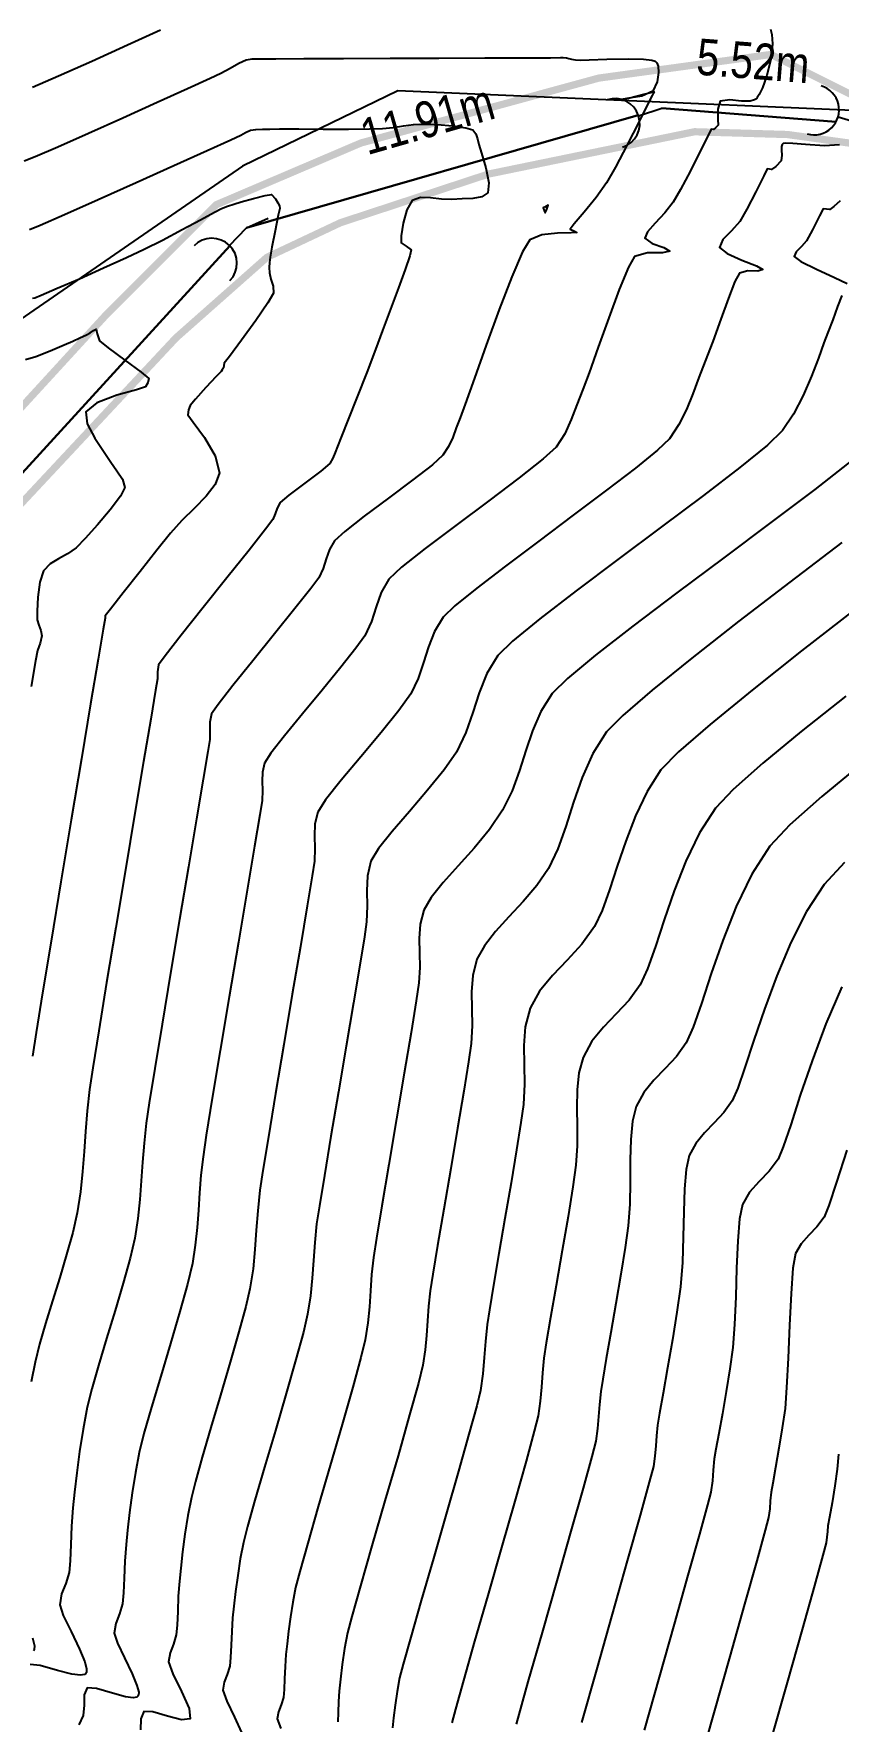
# Model space of a CAD drawing. Extents: x 360931 to 362237, y 7351473 to 7352200.
# Drawn here: x 361537.43 to 361559.59, y 7351835.4 to 7351881.89 of the extents above; entities that cross this region are included whole.
import ezdxf
from ezdxf.enums import TextEntityAlignment as Align

# ---------------------------------------------------------------- set-up
doc = ezdxf.new("R2010")
doc.units = 0
for name, color, linetype in [('A_Curvas Intermediarias', 37, 'Continuous'), ('A_Curvas Mestras', 32, 'Continuous'), ('AGUA', 3, 'Continuous'), ('PONTOS-Pontos - Água_U', 1, 'Continuous'), ('PS_IND_COMPRIMENTO', 7, 'Continuous')]:
    doc.layers.add(name, color=color, linetype=linetype)
doc.layers.add('TUBO_PE_80_NTS194_PN_12_5', color=5, linetype='Continuous', lineweight=30)
doc.styles.add('ROMANS', font='arial.ttf', dxfattribs={"height": 2})
picture_1 = doc.add_image_def('image1.tif', size_in_pixel=(23490, 20550))

# ---------------------------------------------------------------- blocks, each defined once
blk = doc.blocks.new('*U1201')
for p, q in [((-0.135, 0), (0, 0)), ((0, 0), (0.1205, -0.0487))]:
    blk.add_line(p, q)
blk.add_arc((-0.2725, -0.0002), 0.1375, 270.09062, 90.09062)
blk = doc.blocks.new('*U1202')
for p, q in [((-0.135, 0), (0, 0)), ((0, 0), (0.1205, -0.0487))]:
    blk.add_line(p, q)
blk.add_arc((-0.2725, -0.0002), 0.1375, 270.09062, 90.09062)
blk = doc.blocks.new('*U1203')
for p, q in [((-0.135, 0), (0, 0)), ((0, 0), (0.1205, -0.0487))]:
    blk.add_line(p, q)
blk.add_arc((-0.2725, -0.0002), 0.1375, 270.09062, 90.09062)

msp = doc.modelspace()

# ---------------------------------------------------------------- linework, layer by layer
at = {"color": 0, "const_width": 0.2}
for points in [[(361488.647, 7351805.561), (361498.383, 7351813.187), (361500.639, 7351814.535), (361502.785, 7351817.508), (361505.225, 7351821.113), (361507.774, 7351826.186), (361511.509, 7351833.545), (361515.58, 7351841.506), (361519.561, 7351848.599), (361525.331, 7351858.414), (361531.817, 7351865.841), (361539.401, 7351874.117), (361542.465, 7351877.179), (361546.444, 7351878.877), (361552.996, 7351880.665), (361557.739, 7351881.316), (361563.329, 7351878.523), (361567.577, 7351875.931), (361573.731, 7351879.508), (361581, 7351884.161)], [(361583.356, 7351883.478), (361578.284, 7351880.18), (361572.932, 7351876.511), (361570.658, 7351874.658), (361568.421, 7351873.646), (361566.854, 7351873.742), (361565.555, 7351874.334), (361561.922, 7351877.296), (361559.992, 7351878.862), (361558.195, 7351879.11), (361555.635, 7351879.187), (361549.954, 7351878.02), (361545.881, 7351876.681), (361543.855, 7351875.726), (361541.35, 7351873.508), (361536.723, 7351868.557)]]:
    msp.add_lwpolyline(points, dxfattribs=at)
at = {"layer": 'A_Curvas Intermediarias', "flags": 128}
for points, elevation in [([(361537.397, 7351880.419), (361538.114, 7351880.726), (361539.029, 7351881.133), (361540.011, 7351881.578), (361540.927, 7351881.997)], 77), ([(361557.724, 7351882.009), (361557.762, 7351881.867), (361557.779, 7351881.611), (361557.742, 7351881.225), (361557.629, 7351880.736), (361557.51, 7351880.4), (361557.42, 7351880.21), (361557.364, 7351880.126), (361557.338, 7351880.098), (361557.29, 7351880.066), (361557.166, 7351880.032), (361556.933, 7351880.031), (361556.609, 7351880.065), (361556.341, 7351880.034), (361556.273, 7351879.812), (361556.278, 7351879.526), (361556.286, 7351879.369), (361556.216, 7351879.299), (361556.154, 7351879.25), (361556.096, 7351879.257), (361556.009, 7351879.083), (361555.795, 7351878.656), (361555.52, 7351878.114), (361555.248, 7351877.597), (361555.046, 7351877.244), (361554.818, 7351876.955), (361554.553, 7351876.672), (361554.34, 7351876.427), (361554.268, 7351876.252), (361554.467, 7351876.109), (361554.794, 7351876), (361554.957, 7351875.899), (361554.749, 7351875.855), (361554.338, 7351875.85), (361553.985, 7351875.751), (361553.814, 7351875.453), (361553.563, 7351874.844), (361553.272, 7351874.062), (361552.981, 7351873.248), (361552.728, 7351872.543), (361552.554, 7351872.087), (361552.39, 7351871.665), (361552.238, 7351871.258), (361552.061, 7351870.868), (361551.823, 7351870.501), (361551.469, 7351870.175), (361550.808, 7351869.654), (361549.964, 7351869.017), (361549.059, 7351868.342), (361548.218, 7351867.706), (361547.561, 7351867.187), (361547.214, 7351866.864), (361547.003, 7351866.496), (361546.863, 7351866.101), (361546.732, 7351865.696), (361546.549, 7351865.299), (361546.307, 7351864.96), (361545.891, 7351864.436), (361545.375, 7351863.806), (361544.833, 7351863.149), (361544.339, 7351862.542), (361543.966, 7351862.064), (361543.79, 7351861.794), (361543.732, 7351861.547), (361543.724, 7351861.294), (361543.731, 7351861.034), (361543.72, 7351860.765), (361543.658, 7351860.367), (361543.514, 7351859.5), (361543.31, 7351858.289), (361543.07, 7351856.864), (361542.815, 7351855.35), (361542.568, 7351853.874), (361542.35, 7351852.564), (361542.185, 7351851.546), (361542.094, 7351850.947), (361542.038, 7351850.439), (361542, 7351849.95), (361541.969, 7351849.472), (361541.932, 7351848.994), (361541.88, 7351848.508), (361541.801, 7351848.006), (361541.668, 7351847.441), (361541.458, 7351846.681), (361541.202, 7351845.807), (361540.931, 7351844.902), (361540.675, 7351844.045), (361540.467, 7351843.319), (361540.337, 7351842.804), (361540.233, 7351842.253), (361540.145, 7351841.691), (361540.073, 7351841.15), (361540.016, 7351840.663), (361539.974, 7351840.263), (361539.942, 7351839.806), (361539.924, 7351839.342), (361539.907, 7351838.931), (361539.88, 7351838.633), (361539.794, 7351838.355), (361539.691, 7351838.093), (361539.647, 7351837.821), (361539.735, 7351837.55), (361539.929, 7351837.143), (361540.144, 7351836.699), (361540.275, 7351836.381), (361540.321, 7351836.198), (361540.317, 7351836.113), (361540.302, 7351836.085), (361540.272, 7351836.061), (361540.174, 7351836.042), (361539.958, 7351836.069), (361539.598, 7351836.167), (361539.161, 7351836.297), (361538.899, 7351836.312), (361538.819, 7351836.124), (361538.815, 7351835.843), (361538.788, 7351835.557), (361538.668, 7351835.293)], 77), ([(361537.162, 7351878.386), (361537.467, 7351878.504), (361538.094, 7351878.774), (361538.936, 7351879.147), (361539.884, 7351879.572), (361540.83, 7351880), (361541.668, 7351880.38), (361542.287, 7351880.664), (361542.581, 7351880.8), (361542.839, 7351880.94), (361543.085, 7351881.08), (361543.283, 7351881.168), (361543.444, 7351881.194), (361543.605, 7351881.196), (361543.773, 7351881.195), (361544.098, 7351881.197), (361544.873, 7351881.201), (361545.967, 7351881.206), (361547.249, 7351881.211), (361548.591, 7351881.216), (361549.861, 7351881.221), (361550.93, 7351881.224), (361551.667, 7351881.227), (361551.944, 7351881.228), (361552.018, 7351881.236), (361552.107, 7351881.226), (361552.172, 7351881.205), (361552.247, 7351881.183), (361552.355, 7351881.171), (361552.498, 7351881.16), (361552.728, 7351881.168), (361553.221, 7351881.185), (361553.806, 7351881.194), (361554.227, 7351881.183), (361554.457, 7351881.158), (361554.549, 7351881.132), (361554.573, 7351881.116), (361554.596, 7351881.082), (361554.629, 7351880.992), (361554.643, 7351880.818), (361554.607, 7351880.562), (361554.487, 7351880.304), (361554.179, 7351880.168), (361553.771, 7351880.1), (361553.57, 7351880.067), (361553.819, 7351880.114), (361554.276, 7351880.228), (361554.523, 7351880.288), (361554.499, 7351880.238), (361554.465, 7351880.183), (361554.361, 7351879.973), (361554.109, 7351879.468), (361553.783, 7351878.826), (361553.458, 7351878.209), (361553.209, 7351877.775), (361552.922, 7351877.378), (361552.592, 7351876.971), (361552.322, 7351876.648), (361552.212, 7351876.505), (361552.308, 7351876.455), (361552.396, 7351876.41), (361552.236, 7351876.405), (361551.862, 7351876.397), (361551.43, 7351876.346), (361551.094, 7351876.212), (361550.896, 7351875.879), (361550.603, 7351875.192), (361550.257, 7351874.29), (361549.899, 7351873.31), (361549.571, 7351872.394), (361549.317, 7351871.678), (361549.178, 7351871.303), (361549.072, 7351871.029), (361548.973, 7351870.765), (361548.858, 7351870.513), (361548.704, 7351870.275), (361548.414, 7351870.014), (361547.872, 7351869.594), (361547.205, 7351869.093), (361546.538, 7351868.593), (361545.999, 7351868.174), (361545.715, 7351867.916), (361545.578, 7351867.677), (361545.487, 7351867.421), (361545.402, 7351867.158), (361545.284, 7351866.901), (361545.062, 7351866.6), (361544.626, 7351866.05), (361544.064, 7351865.354), (361543.465, 7351864.613), (361542.916, 7351863.93), (361542.508, 7351863.407), (361542.327, 7351863.146), (361542.283, 7351862.919), (361542.286, 7351862.684), (361542.279, 7351862.44), (361542.227, 7351862.114), (361542.1, 7351861.353), (361541.917, 7351860.259), (361541.694, 7351858.935), (361541.449, 7351857.482), (361541.201, 7351856.003), (361540.967, 7351854.601), (361540.766, 7351853.376), (361540.614, 7351852.433), (361540.529, 7351851.871), (361540.469, 7351851.325), (361540.428, 7351850.799), (361540.394, 7351850.283), (361540.355, 7351849.769), (361540.299, 7351849.246), (361540.213, 7351848.705), (361540.085, 7351848.15), (361539.898, 7351847.468), (361539.674, 7351846.713), (361539.438, 7351845.94), (361539.215, 7351845.201), (361539.028, 7351844.552), (361538.902, 7351844.046), (361538.788, 7351843.445), (361538.692, 7351842.831), (361538.614, 7351842.241), (361538.552, 7351841.709), (361538.506, 7351841.273), (361538.471, 7351840.774), (361538.451, 7351840.267), (361538.433, 7351839.818), (361538.403, 7351839.493), (361538.31, 7351839.19), (361538.197, 7351838.904), (361538.149, 7351838.607), (361538.245, 7351838.311), (361538.457, 7351837.867), (361538.692, 7351837.382), (361538.835, 7351837.035), (361538.885, 7351836.835), (361538.881, 7351836.743), (361538.864, 7351836.712), (361538.831, 7351836.686), (361538.723, 7351836.664), (361538.483, 7351836.691), (361538.086, 7351836.795), (361537.607, 7351836.935), (361537.333, 7351836.96)], 76), ([(361559.625, 7351878.822), (361559.215, 7351878.803), (361558.691, 7351878.832), (361558.339, 7351878.862), (361558.153, 7351878.872), (361558.081, 7351878.865), (361558.064, 7351878.856), (361558.048, 7351878.836), (361558.03, 7351878.784), (361558.027, 7351878.684), (361558.039, 7351878.538), (361558.026, 7351878.388), (361557.876, 7351878.228), (361557.757, 7351878.145), (361557.697, 7351878.154), (361557.639, 7351878.161), (361557.541, 7351877.97), (361557.322, 7351877.536), (361557.074, 7351877.052), (361556.884, 7351876.713), (361556.652, 7351876.453), (361556.411, 7351876.214), (361556.324, 7351876), (361556.531, 7351875.832), (361556.943, 7351875.652), (361557.343, 7351875.493), (361557.517, 7351875.388), (361557.379, 7351875.35), (361557.108, 7351875.351), (361556.875, 7351875.29), (361556.749, 7351875.064), (361556.57, 7351874.606), (361556.36, 7351874.019), (361556.14, 7351873.406), (361555.931, 7351872.87), (361555.751, 7351872.413), (361555.586, 7351871.967), (361555.414, 7351871.536), (361555.207, 7351871.122), (361554.942, 7351870.727), (361554.611, 7351870.411), (361554.008, 7351869.921), (361553.209, 7351869.308), (361552.295, 7351868.621), (361551.342, 7351867.91), (361550.429, 7351867.223), (361549.634, 7351866.612), (361549.036, 7351866.125), (361548.713, 7351865.812), (361548.475, 7351865.418), (361548.308, 7351864.997), (361548.171, 7351864.562), (361548.02, 7351864.124), (361547.815, 7351863.697), (361547.493, 7351863.244), (361547.004, 7351862.64), (361546.441, 7351861.97), (361545.899, 7351861.323), (361545.471, 7351860.785), (361545.253, 7351860.443), (361545.176, 7351860.118), (361545.166, 7351859.785), (361545.175, 7351859.443), (361545.161, 7351859.09), (361545.099, 7351858.685), (361544.964, 7351857.864), (361544.775, 7351856.741), (361544.554, 7351855.429), (361544.32, 7351854.042), (361544.093, 7351852.694), (361543.894, 7351851.499), (361543.743, 7351850.571), (361543.659, 7351850.023), (361543.6, 7351849.462), (361543.561, 7351848.925), (361543.524, 7351848.396), (361543.473, 7351847.861), (361543.388, 7351847.306), (361543.274, 7351846.82), (361543.084, 7351846.122), (361542.843, 7351845.285), (361542.577, 7351844.381), (361542.311, 7351843.485), (361542.071, 7351842.667), (361541.883, 7351842.002), (361541.772, 7351841.562), (361541.677, 7351841.061), (361541.597, 7351840.551), (361541.531, 7351840.059), (361541.48, 7351839.617), (361541.442, 7351839.253), (361541.413, 7351838.838), (361541.396, 7351838.417), (361541.381, 7351838.043), (361541.356, 7351837.772), (361541.279, 7351837.52), (361541.185, 7351837.281), (361541.145, 7351837.035), (361541.263, 7351836.704), (361541.501, 7351836.216), (361541.71, 7351835.743), (361541.74, 7351835.458), (361541.503, 7351835.432), (361541.111, 7351835.54), (361540.715, 7351835.658), (361540.466, 7351835.664), (361540.378, 7351835.46), (361540.375, 7351835.156)], 78), ([(361537.398, 7351874.603), (361537.461, 7351874.607), (361537.637, 7351874.681), (361538.079, 7351874.873), (361538.687, 7351875.139), (361539.356, 7351875.436), (361539.986, 7351875.72), (361540.475, 7351875.949), (361540.979, 7351876.204), (361541.52, 7351876.49), (361542.021, 7351876.761), (361542.407, 7351876.97), (361542.599, 7351877.071), (361542.767, 7351877.138), (361542.939, 7351877.195), (361543.144, 7351877.256), (361543.481, 7351877.351), (361543.808, 7351877.434), (361543.982, 7351877.459), (361544.092, 7351877.338), (361544.154, 7351877.23), (361544.197, 7351877.146), (361544.206, 7351877.076), (361544.167, 7351876.885), (361544.082, 7351876.459), (361543.993, 7351876.006), (361543.944, 7351875.733), (361543.928, 7351875.587), (361543.919, 7351875.447), (361543.923, 7351875.302), (361543.966, 7351875.13), (361544.026, 7351874.935), (361544.036, 7351874.742), (361543.881, 7351874.473), (361543.545, 7351873.987), (361543.15, 7351873.443), (361542.82, 7351872.997), (361542.68, 7351872.807), (361542.667, 7351872.743), (361542.654, 7351872.681), (361542.625, 7351872.631), (361542.592, 7351872.584), (361542.46, 7351872.442), (361542.175, 7351872.137), (361541.885, 7351871.821), (361541.738, 7351871.649), (361541.69, 7351871.522), (361541.675, 7351871.39), (361541.822, 7351871.186), (361542.132, 7351870.766), (361542.431, 7351870.259), (361542.545, 7351869.793), (361542.431, 7351869.472), (361542.185, 7351869.147), (361541.861, 7351868.817), (361541.513, 7351868.477), (361541.195, 7351868.127), (361540.826, 7351867.661), (361540.359, 7351867.069), (361539.897, 7351866.481), (361539.543, 7351866.03), (361539.402, 7351865.849), (361539.398, 7351865.79), (361539.346, 7351865.486), (361539.206, 7351864.656), (361538.998, 7351863.423), (361538.743, 7351861.908), (361538.462, 7351860.233), (361538.176, 7351858.52), (361537.906, 7351856.89), (361537.672, 7351855.466), (361537.496, 7351854.368), (361537.399, 7351853.72)], 74), ([(361551.512, 7351877.105), (361551.506, 7351877.104), (361551.484, 7351877.097), (361551.469, 7351877.092), (361551.49, 7351877.021), (361551.521, 7351876.95), (361551.567, 7351877.053), (361551.601, 7351877.16), (361551.555, 7351877.134), (361551.512, 7351877.105)], 76), ([(361559.652, 7351877.286), (361559.47, 7351877.126), (361559.359, 7351877.041), (361559.268, 7351877.054), (361559.181, 7351877.064), (361559.075, 7351876.866), (361558.882, 7351876.481), (361558.721, 7351876.182), (361558.58, 7351876.024), (361558.433, 7351875.878), (361558.38, 7351875.748), (361558.568, 7351875.614), (361558.991, 7351875.401), (361559.491, 7351875.167), (361559.838, 7351875.005)], 79), ([(361559.689, 7351874.679), (361559.575, 7351874.375), (361559.443, 7351874.003), (361559.307, 7351873.654), (361559.198, 7351873.367), (361559.048, 7351872.95), (361558.857, 7351872.452), (361558.628, 7351871.921), (361558.362, 7351871.405), (361558.061, 7351870.954), (361557.645, 7351870.555), (361556.884, 7351869.938), (361555.878, 7351869.165), (361554.726, 7351868.3), (361553.525, 7351867.403), (361552.375, 7351866.538), (361551.373, 7351865.768), (361550.62, 7351865.154), (361550.212, 7351864.76), (361549.912, 7351864.263), (361549.702, 7351863.733), (361549.529, 7351863.184), (361549.339, 7351862.633), (361549.08, 7351862.095), (361548.739, 7351861.605), (361548.282, 7351861.045), (361547.78, 7351860.464), (361547.304, 7351859.912), (361546.926, 7351859.438), (361546.715, 7351859.091), (361546.621, 7351858.688), (361546.608, 7351858.276), (361546.62, 7351857.852), (361546.602, 7351857.416), (361546.54, 7351857.003), (361546.413, 7351856.229), (361546.24, 7351855.192), (361546.037, 7351853.994), (361545.824, 7351852.734), (361545.618, 7351851.515), (361545.437, 7351850.435), (361545.3, 7351849.596), (361545.224, 7351849.098), (361545.17, 7351848.584), (361545.134, 7351848.091), (361545.101, 7351847.606), (361545.053, 7351847.116), (361544.976, 7351846.607), (361544.859, 7351846.117), (361544.651, 7351845.359), (361544.384, 7351844.427), (361544.087, 7351843.409), (361543.79, 7351842.399), (361543.524, 7351841.486), (361543.32, 7351840.763), (361543.206, 7351840.319), (361543.121, 7351839.87), (361543.049, 7351839.41), (361542.99, 7351838.968), (361542.944, 7351838.57), (361542.91, 7351838.243), (361542.884, 7351837.871), (361542.869, 7351837.491), (361542.855, 7351837.155), (361542.833, 7351836.912), (361542.763, 7351836.685), (361542.679, 7351836.47), (361542.643, 7351836.248), (361542.749, 7351835.951), (361542.963, 7351835.512), (361543.151, 7351835.087)], 79), ([(361537.201, 7351872.908), (361537.488, 7351872.994), (361537.886, 7351873.15), (361538.268, 7351873.313), (361538.51, 7351873.418), (361538.702, 7351873.506), (361538.886, 7351873.594), (361538.987, 7351873.645), (361539.073, 7351873.707), (361539.15, 7351873.748), (361539.181, 7351873.619), (361539.242, 7351873.427), (361539.479, 7351873.233), (361539.938, 7351872.892), (361540.389, 7351872.559), (361540.598, 7351872.389), (361540.577, 7351872.27), (361540.513, 7351872.157), (361540.257, 7351872.081), (361539.722, 7351871.931), (361539.171, 7351871.722), (361538.863, 7351871.473), (361538.898, 7351871.143), (361539.111, 7351870.742), (361539.374, 7351870.359), (361539.557, 7351870.086), (361539.719, 7351869.844), (361539.879, 7351869.614), (361539.939, 7351869.383), (361539.818, 7351869.146), (361539.539, 7351868.775), (361539.185, 7351868.356), (361538.843, 7351867.978), (361538.597, 7351867.727), (361538.364, 7351867.559), (361538.113, 7351867.425), (361537.88, 7351867.283), (361537.702, 7351867.092), (361537.595, 7351866.774), (361537.542, 7351866.362), (361537.524, 7351865.978), (361537.528, 7351865.743), (361537.566, 7351865.59), (361537.624, 7351865.445), (361537.653, 7351865.302), (361537.605, 7351865.099), (361537.531, 7351864.894), (361537.48, 7351864.608), (361537.359, 7351863.902)], 73), ([(361559.695, 7351867.874), (361558.262, 7351866.782), (361556.857, 7351865.699), (361555.564, 7351864.686), (361554.468, 7351863.801), (361553.656, 7351863.105), (361553.211, 7351862.656), (361552.835, 7351862.056), (361552.543, 7351861.397), (361552.305, 7351860.716), (361552.09, 7351860.048), (361551.869, 7351859.428), (361551.611, 7351858.892), (361551.287, 7351858.422), (361550.91, 7351857.977), (361550.518, 7351857.554), (361550.151, 7351857.151), (361549.846, 7351856.763), (361549.641, 7351856.388), (361549.525, 7351855.942), (361549.49, 7351855.489), (361549.498, 7351855.025), (361549.509, 7351854.552), (361549.483, 7351854.066), (361549.411, 7351853.567), (361549.28, 7351852.756), (361549.109, 7351851.739), (361548.919, 7351850.621), (361548.728, 7351849.507), (361548.558, 7351848.504), (361548.427, 7351847.716), (361548.355, 7351847.25), (361548.309, 7351846.829), (361548.28, 7351846.424), (361548.253, 7351846.027), (361548.214, 7351845.625), (361548.151, 7351845.208), (361548.028, 7351844.709), (361547.786, 7351843.834), (361547.466, 7351842.71), (361547.107, 7351841.465), (361546.749, 7351840.228), (361546.431, 7351839.125), (361546.194, 7351838.284), (361546.076, 7351837.835), (361545.995, 7351837.397), (361545.93, 7351836.955), (361545.88, 7351836.551), (361545.846, 7351836.224), (361545.826, 7351835.935), (361545.814, 7351835.64), (361545.804, 7351835.38)], 81), ([(361560.048, 7351866.023), (361558.579, 7351864.882), (361557.221, 7351863.806), (361556.064, 7351862.859), (361555.197, 7351862.103), (361554.71, 7351861.604), (361554.327, 7351861.007), (361554.008, 7351860.34), (361553.739, 7351859.641), (361553.506, 7351858.949), (361553.294, 7351858.301), (361553.089, 7351857.735), (361552.877, 7351857.29), (361552.526, 7351856.802), (361552.124, 7351856.363), (361551.719, 7351855.943), (361551.363, 7351855.51), (361551.104, 7351855.037), (361550.971, 7351854.529), (361550.932, 7351854.012), (361550.941, 7351853.484), (361550.953, 7351852.944), (361550.924, 7351852.391), (361550.853, 7351851.888), (361550.733, 7351851.139), (361550.581, 7351850.23), (361550.413, 7351849.249), (361550.246, 7351848.28), (361550.097, 7351847.413), (361549.983, 7351846.732), (361549.92, 7351846.325), (361549.872, 7351845.86), (361549.842, 7351845.414), (361549.805, 7351844.97), (361549.738, 7351844.508), (361549.633, 7351844.086), (361549.42, 7351843.309), (361549.13, 7351842.281), (361548.793, 7351841.105), (361548.442, 7351839.883), (361548.107, 7351838.718), (361547.819, 7351837.713), (361547.61, 7351836.97), (361547.511, 7351836.593), (361547.441, 7351836.218), (361547.386, 7351835.84), (361547.343, 7351835.494), (361547.314, 7351835.214)], 82), ([(361559.804, 7351863.641), (361558.574, 7351862.666), (361557.513, 7351861.79), (361556.698, 7351861.068), (361556.209, 7351860.552), (361555.771, 7351859.868), (361555.396, 7351859.091), (361555.076, 7351858.274), (361554.8, 7351857.471), (361554.559, 7351856.737), (361554.343, 7351856.124), (361554.142, 7351855.688), (361553.833, 7351855.26), (361553.48, 7351854.882), (361553.124, 7351854.516), (361552.806, 7351854.129), (361552.566, 7351853.685), (361552.452, 7351853.258), (361552.403, 7351852.79), (361552.395, 7351852.291), (361552.402, 7351851.773), (361552.4, 7351851.244), (361552.365, 7351850.716), (361552.281, 7351850.121), (361552.15, 7351849.302), (361551.99, 7351848.361), (361551.824, 7351847.399), (361551.67, 7351846.518), (361551.55, 7351845.818), (361551.485, 7351845.401), (361551.443, 7351844.993), (361551.417, 7351844.602), (361551.384, 7351844.213), (361551.326, 7351843.809), (361551.219, 7351843.386), (361550.993, 7351842.563), (361550.681, 7351841.458), (361550.318, 7351840.185), (361549.938, 7351838.86), (361549.577, 7351837.598), (361549.268, 7351836.515), (361549.046, 7351835.728), (361548.945, 7351835.35)], 83), ([(361560.242, 7351861.778), (361559.139, 7351860.873), (361558.265, 7351860.094), (361557.708, 7351859.5), (361557.215, 7351858.729), (361556.785, 7351857.841), (361556.413, 7351856.906), (361556.094, 7351855.994), (361555.824, 7351855.173), (361555.597, 7351854.514), (361555.408, 7351854.086), (361555.137, 7351853.712), (361554.828, 7351853.381), (361554.517, 7351853.061), (361554.238, 7351852.722), (361554.029, 7351852.334), (361553.927, 7351851.925), (361553.88, 7351851.425), (361553.866, 7351850.859), (361553.863, 7351850.255), (361553.85, 7351849.64), (361553.805, 7351849.041), (361553.724, 7351848.447), (361553.608, 7351847.712), (361553.471, 7351846.909), (361553.331, 7351846.11), (361553.204, 7351845.39), (361553.105, 7351844.821), (361553.05, 7351844.477), (361553.014, 7351844.126), (361552.991, 7351843.791), (361552.963, 7351843.457), (361552.913, 7351843.109), (361552.805, 7351842.686), (361552.565, 7351841.818), (361552.231, 7351840.635), (361551.842, 7351839.264), (361551.434, 7351837.836), (361551.047, 7351836.478), (361550.717, 7351835.318)], 84), ([(361559.691, 7351855.63), (361559.257, 7351854.612), (361558.876, 7351853.594), (361558.55, 7351852.645), (361558.284, 7351851.831), (361558.079, 7351851.221), (361557.939, 7351850.882), (361557.692, 7351850.554), (361557.412, 7351850.264), (361557.15, 7351849.971), (361556.954, 7351849.631), (361556.876, 7351849.24), (361556.827, 7351848.628), (361556.796, 7351847.882), (361556.77, 7351847.087), (361556.737, 7351846.328), (361556.687, 7351845.691), (361556.608, 7351845.107), (361556.508, 7351844.483), (361556.402, 7351843.871), (361556.302, 7351843.323), (361556.223, 7351842.892), (361556.18, 7351842.628), (361556.15, 7351842.317), (361556.129, 7351842.019), (361556.088, 7351841.711), (361555.995, 7351841.354), (361555.773, 7351840.553), (361555.454, 7351839.42), (361555.072, 7351838.067), (361554.659, 7351836.606), (361554.246, 7351835.149)], 86), ([(361559.832, 7351851.131), (361559.545, 7351850.251), (361559.333, 7351849.608), (361559.205, 7351849.28), (361559.007, 7351849.017), (361558.783, 7351848.786), (361558.574, 7351848.551), (361558.417, 7351848.279), (361558.348, 7351847.881), (361558.294, 7351847.178), (361558.25, 7351846.306), (361558.211, 7351845.399), (361558.172, 7351844.591), (361558.128, 7351844.016), (361558.054, 7351843.482), (361557.961, 7351842.916), (361557.866, 7351842.386), (361557.788, 7351841.959), (361557.745, 7351841.704), (361557.723, 7351841.469), (361557.707, 7351841.244), (361557.676, 7351841.011), (361557.581, 7351840.656), (361557.348, 7351839.817), (361557.011, 7351838.618), (361556.606, 7351837.179), (361556.167, 7351835.624), (361555.729, 7351834.074)], 87), ([(361559.6, 7351842.755), (361559.568, 7351842.341), (361559.504, 7351841.885), (361559.423, 7351841.413), (361559.35, 7351841.015), (361559.31, 7351840.779), (361559.295, 7351840.621), (361559.284, 7351840.469), (361559.263, 7351840.312), (361559.171, 7351839.971), (361558.937, 7351839.132), (361558.597, 7351837.92), (361558.186, 7351836.46), (361557.741, 7351834.88)], 88)]:
    msp.add_lwpolyline(points, dxfattribs=dict(at, elevation=elevation))
at = {"layer": 'A_Curvas Mestras', "flags": 128}
for points, elevation in [([(361537.312, 7351876.496), (361537.605, 7351876.617), (361538.278, 7351876.911), (361539.202, 7351877.322), (361540.25, 7351877.791), (361541.294, 7351878.26), (361542.208, 7351878.671), (361542.863, 7351878.967), (361543.133, 7351879.089), (361543.268, 7351879.168), (361543.406, 7351879.233), (361543.545, 7351879.251), (361543.737, 7351879.258), (361543.937, 7351879.262), (361544.204, 7351879.263), (361544.735, 7351879.263), (361545.408, 7351879.262), (361546.098, 7351879.262), (361546.684, 7351879.266), (361547.042, 7351879.275), (361547.335, 7351879.304), (361547.614, 7351879.346), (361547.892, 7351879.383), (361548.184, 7351879.398), (361548.551, 7351879.384), (361548.97, 7351879.348), (361549.333, 7351879.298), (361549.531, 7351879.239), (361549.61, 7351879.131), (361549.654, 7351878.988), (361549.692, 7351878.835), (361549.769, 7351878.593), (361549.886, 7351878.19), (361549.968, 7351877.775), (361549.94, 7351877.5), (361549.775, 7351877.39), (361549.525, 7351877.348), (361549.235, 7351877.337), (361548.951, 7351877.324), (361548.666, 7351877.33), (361548.364, 7351877.366), (361548.083, 7351877.372), (361547.86, 7351877.291), (361547.705, 7351877.04), (361547.604, 7351876.67), (361547.555, 7351876.319), (361547.555, 7351876.126), (361547.693, 7351876.031), (361547.826, 7351875.938), (361547.788, 7351875.769), (361547.663, 7351875.396), (361547.478, 7351874.885), (361547.262, 7351874.302), (361547.04, 7351873.713), (361546.842, 7351873.184), (361546.604, 7351872.558), (361546.343, 7351871.884), (361546.096, 7351871.256), (361545.903, 7351870.77), (361545.802, 7351870.519), (361545.738, 7351870.353), (361545.674, 7351870.195), (361545.584, 7351870.048), (361545.339, 7351869.84), (361544.898, 7351869.507), (361544.458, 7351869.175), (361544.215, 7351868.968), (361544.137, 7351868.82), (361544.086, 7351868.661), (361544.018, 7351868.503), (361543.817, 7351868.24), (361543.361, 7351867.663), (361542.754, 7351866.901), (361542.097, 7351866.077), (361541.494, 7351865.318), (361541.049, 7351864.75), (361540.865, 7351864.497), (361540.84, 7351864.311), (361540.839, 7351864.115), (361540.787, 7351863.798), (361540.653, 7351863.001), (361540.457, 7351861.837), (361540.218, 7351860.418), (361539.955, 7351858.854), (361539.688, 7351857.259), (361539.436, 7351855.744), (361539.219, 7351854.42), (361539.055, 7351853.4), (361538.964, 7351852.796), (361538.9, 7351852.21), (361538.856, 7351851.647), (361538.819, 7351851.095), (361538.778, 7351850.544), (361538.717, 7351849.984), (361538.626, 7351849.405), (361538.503, 7351848.859), (361538.337, 7351848.255), (361538.146, 7351847.619), (361537.946, 7351846.978), (361537.755, 7351846.358), (361537.59, 7351845.786), (361537.467, 7351845.289), (361537.363, 7351844.748)], 75), ([(361559.982, 7351870.135), (361558.947, 7351869.333), (361557.738, 7351868.42), (361556.442, 7351867.451), (361555.147, 7351866.481), (361553.939, 7351865.566), (361552.905, 7351864.762), (361552.134, 7351864.124), (361551.711, 7351863.708), (361551.4, 7351863.212), (361551.172, 7351862.685), (361550.99, 7351862.139), (361550.816, 7351861.585), (361550.614, 7351861.033), (361550.346, 7351860.494), (361549.985, 7351859.966), (361549.56, 7351859.45), (361549.119, 7351858.958), (361548.709, 7351858.501), (361548.38, 7351858.091), (361548.178, 7351857.74), (361548.078, 7351857.356), (361548.048, 7351856.965), (361548.055, 7351856.567), (361548.065, 7351856.159), (361548.042, 7351855.741), (361547.969, 7351855.246), (361547.827, 7351854.373), (361547.638, 7351853.248), (361547.425, 7351851.993), (361547.211, 7351850.734), (361547.019, 7351849.595), (361546.87, 7351848.7), (361546.789, 7351848.174), (361546.739, 7351847.706), (361546.707, 7351847.258), (361546.677, 7351846.816), (361546.634, 7351846.37), (361546.563, 7351845.907), (361546.443, 7351845.413), (361546.219, 7351844.597), (361545.925, 7351843.568), (361545.597, 7351842.437), (361545.27, 7351841.313), (361544.978, 7351840.305), (361544.757, 7351839.524), (361544.641, 7351839.077), (361544.565, 7351838.678), (361544.502, 7351838.27), (361544.449, 7351837.877), (361544.408, 7351837.524), (361544.378, 7351837.234), (361544.355, 7351836.903), (361544.342, 7351836.566), (361544.33, 7351836.267), (361544.309, 7351836.051), (361544.248, 7351835.85), (361544.173, 7351835.659), (361544.141, 7351835.462), (361544.235, 7351835.198)], 80), ([(361559.763, 7351859.057), (361559.207, 7351858.448), (361558.724, 7351857.707), (361558.289, 7351856.85), (361557.901, 7351855.935), (361557.561, 7351855.018), (361557.269, 7351854.158), (361557.024, 7351853.411), (361556.825, 7351852.834), (361556.674, 7351852.484), (361556.441, 7351852.163), (361556.177, 7351851.879), (361555.91, 7351851.606), (361555.671, 7351851.315), (361555.492, 7351850.982), (361555.403, 7351850.593), (361555.358, 7351850.06), (361555.337, 7351849.426), (361555.324, 7351848.737), (361555.3, 7351848.035), (361555.246, 7351847.366), (361555.151, 7351846.668), (361555.028, 7351845.9), (361554.895, 7351845.132), (361554.769, 7351844.437), (361554.67, 7351843.886), (361554.615, 7351843.552), (361554.585, 7351843.26), (361554.566, 7351842.979), (361554.543, 7351842.7), (361554.501, 7351842.41), (361554.39, 7351841.985), (361554.137, 7351841.072), (361553.782, 7351839.811), (361553.366, 7351838.344), (361552.931, 7351836.812), (361552.517, 7351835.357)], 85), ([(361537.395, 7351837.69), (361537.449, 7351837.473), (361537.444, 7351837.373), (361537.427, 7351837.34)], 75)]:
    msp.add_lwpolyline(points, dxfattribs=dict(at, elevation=elevation))
at = {"layer": 'AGUA', "color": 3}
msp.add_lwpolyline([(361565.724, 7351879.521), (361547.464, 7351880.311), (361543.184, 7351878.241), (361535.344, 7351872.841), (361530.954, 7351867.441), (361525.494, 7351859.631), (361519.194, 7351851.481), (361514.774, 7351842.681), (361507.724, 7351830.361), (361502.204, 7351821.811), (361497.654, 7351815.751), (361493.074, 7351811.261), (361489.054, 7351808.251), (361480.704, 7351804.981), (361473.024, 7351803.831), (361464.474, 7351802.471), (361454.674, 7351800.131), (361447.954, 7351797.201), (361442.804, 7351794.591), (361430.904, 7351793.861), (361419.754, 7351789.561), (361416.464, 7351787.081)], dxfattribs=at)
at = {"layer": 'TUBO_PE_80_NTS194_PN_12_5', "linetype": 'Continuous'}
for points in [[(361559.533, 7351879.459), (361554.736, 7351879.834)], [(361554.086, 7351879.647), (361543.292, 7351876.54)], [(361542.836, 7351876.041), (361526.532, 7351858.205)]]:
    msp.add_lwpolyline(points, dxfattribs=at)

# ---------------------------------------------------------------- block references
at = {"layer": 'PONTOS-Pontos - Água_U'}
for name, p, xscale, yscale, zscale, rotation in [('*U1202', (361554.736, 7351879.834), 5.000000000000001, 5.000000000000001, 5.000000000000001, 17.91824090178875), ('*U1201', (361560.238, 7351879.403), 5, 5, 5, 343.4710436243051), ('*U1203', (361543.292, 7351876.54), 5, 5, 5, 45.74050484115933)]:
    msp.add_blockref(name, p, dxfattribs=dict(at, xscale=xscale, yscale=yscale, zscale=zscale, rotation=rotation))

# ---------------------------------------------------------------- texts
at = {"layer": 'PS_IND_COMPRIMENTO', "style": 'ROMANS', "width": 0.8}
for s, rotation, p in [('5.52m', 355.5223, (361557.252, 7351881.142)), ('11.91m', 16.0607, (361548.274, 7351879.535))]:
    msp.add_text(s, height=1, rotation=rotation, dxfattribs=at).set_placement(p, align=Align.MIDDLE_CENTER)

# ---------------------------------------------------------------- pictures from other files: only their frames are drawn
at = {"lineweight": 30}
image = msp.add_image(picture_1, insert=(361177.259, 7351517.423, -3.228), size_in_units=(579.285, 506.782), dxfattribs=dict(at, fade=58))
image.dxf.flags = 15

doc.saveas('drawing.dxf')
